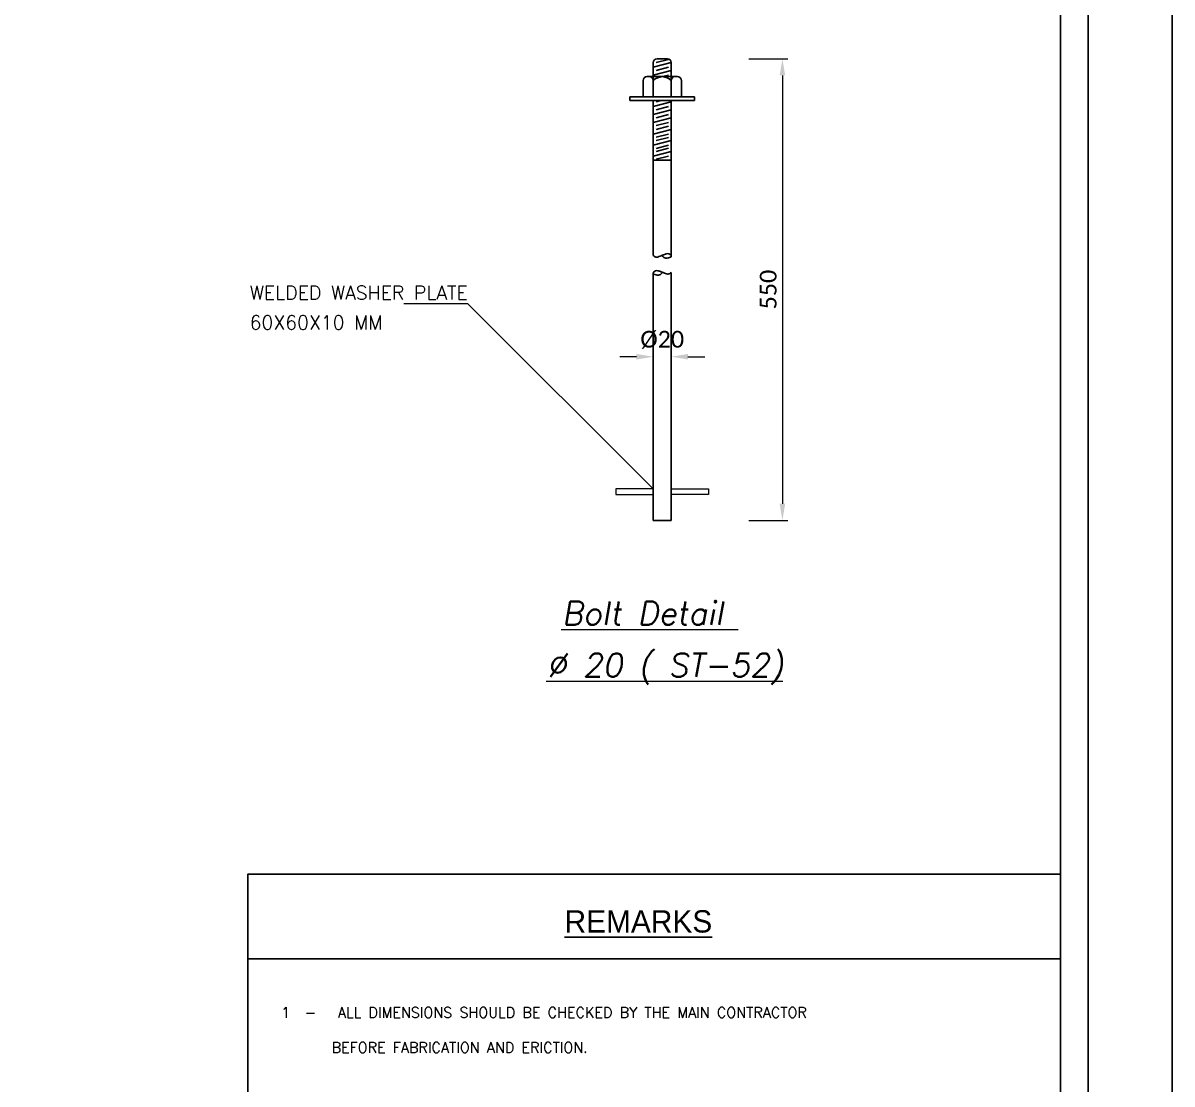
# Model space of a CAD drawing. Header units: millimetres. Extents: x -23396 to 106750, y 116 to 66281.
# Drawn here: x 96460 to 106750, y 45239 to 54742 of the extents above; entities that cross this region are included whole.
import ezdxf

# ---------------------------------------------------------------- set-up
doc = ezdxf.new("R2010")
doc.units = ezdxf.units.MM
doc.layers.add('_HART_SYMBOL_100', color=7, linetype='Continuous', lineweight=0)
doc.layers.add('STRUCADTXT', color=2, linetype='Continuous', lineweight=13)
for name, color, linetype in [('DET', 222, 'Continuous'), ('S-PLATES', 254, 'Continuous'), ('S-TEXT', 4, 'Continuous')]:
    doc.layers.add(name, color=color, linetype=linetype)
doc.styles.add('MCG ENG TXT', font='romans.shx')
doc.styles.add('MS-TEXT', font='calibri.ttf')
doc.styles.add('nassar2', font='cent.shx', dxfattribs={"height": 60})
doc.styles.add('ROMANS', font='ROMANS')
doc.dimstyles.new('1--10', dxfattribs={"dimscale": 100, "dimtxt": 0.3, "dimasz": 0.3, "dimexe": 0.1, "dimexo": 0.1, "dimgap": 0.1, "dimtad": 1, "dimdec": 0, "dimzin": 0, "dimdsep": 46, "dimtxsty": 'MS-TEXT', "dimcen": 0.9, "dimclrd": 8, "dimclre": 9, "dimclrt": 7, "dimadec": 0, "dimazin": 0, "dimtfac": 1, "dimtdec": 0, "dimtix": 1, "dimtofl": 0, "dimtmove": 0, "dimatfit": 3, "dimfxl": 1, "dimtolj": 1, "dimtzin": 0, "dimlwd": 9, "dimlwe": 9, "dimarcsym": 0})

# ---------------------------------------------------------------- blocks, each defined once
blk = doc.blocks.new('*D203')
at = {"color": 8, "lineweight": 9, "transparency": 16777216}
for p, q in [((8040.311369672883, -2829.609983266826), (8010.311369672884, -2829.609983266826)), ((8132.598345900188, -2829.609983266826), (8162.598345900187, -2829.609983266826))]:
    blk.add_line(p, q, dxfattribs=at)
at = {"color": 9, "lineweight": 9, "transparency": 16777216}
blk.add_line((8102.598345900188, -2890.789140102803), (8102.598345900188, -2819.609983266826), dxfattribs=at)
at = {"color": 8, "transparency": 16777216}
for points in [[(8040.311369672883, -2824.609983266826), (8040.311369672883, -2834.609983266826), (8070.311369672884, -2829.609983266826)], [(8132.598345900188, -2824.609983266826), (8132.598345900188, -2834.609983266826), (8102.598345900188, -2829.609983266826)]]:
    blk.add_solid(points, dxfattribs=at)
at = {"layer": 'Defpoints', "color": 0, "transparency": 16777216}
for p in [(8070.311369672884, -2829.609983266797, 42.63741513204936), (8070.311369672884, -2829.609983266826), (8102.598345900188, -2900.789140102803, 42.63741513204936)]:
    blk.add_point(p, dxfattribs=at)
at = {"color": 7, "transparency": 16777216, "insert": (8086.454857786534, -2799.394598651442), "char_height": 30, "attachment_point": 5, "style": 'MS-TEXT'}
blk.add_mtext('\\A1;%%C20', dxfattribs=at)
blk = doc.blocks.new('*D181')
at = {"color": 9, "lineweight": 9, "transparency": 16777216}
for p, q in [((8241.487862982793, -2295.78056729326), (8311.723760955068, -2295.78056729326)), ((8241.487862982793, -3122.894775858908), (8311.723760955068, -3122.894775858908))]:
    blk.add_line(p, q, dxfattribs=at)
at = {"color": 8, "lineweight": 9, "transparency": 16777216}
blk.add_line((8301.723760955068, -2325.78056729326), (8301.723760955068, -3092.894775858908), dxfattribs=at)
at = {"color": 8, "transparency": 16777216}
for points in [[(8296.723760955067, -2325.78056729326), (8306.723760955068, -2325.78056729326), (8301.723760955068, -2295.78056729326)], [(8296.723760955067, -3092.894775858908), (8306.723760955068, -3092.894775858908), (8301.723760955068, -3122.894775858908)]]:
    blk.add_solid(points, dxfattribs=at)
at = {"layer": 'Defpoints', "color": 0, "transparency": 16777216}
for p in [(8231.487862982793, -2295.78056729326, -18.57926357842822), (8231.487862982793, -3122.894775858908, -18.57926357842822), (8301.723760955068, -3122.894775858908)]:
    blk.add_point(p, dxfattribs=at)
at = {"color": 7, "transparency": 16777216, "insert": (8276.354530185836, -2709.337671576085), "char_height": 30, "attachment_point": 5, "rotation": 90, "style": 'MS-TEXT'}
blk.add_mtext('\\A1;\\A1;550', dxfattribs=at)
blk = doc.blocks.new('upn st')
at = {"color": 0}
blk.add_line((8799.55799999996, -200), (8799.55799999996, -6199.870099999476), dxfattribs=at)
at = {"linetype": 'Continuous'}
for points in [[(0, 0), (8999.55799999996, 0), (8999.55799999996, -6399.870099999476), (0, -6399.870099999476)], [(150, -150), (8849.55799999996, -150), (8849.55799999996, -6249.870099999476), (150, -6249.870099999476)], [(200, -200), (8799.55799999996, -200), (8799.55799999996, -6199.870099999476), (200, -6199.870099999476)], [(7344.035343749914, -4755.118302068324), (8799.55799999996, -4755.118302068324), (8799.55799999996, -3756.515024542227), (7344.035343749914, -3756.515024542227)], [(7344.035343749914, -3756.515024542227), (8799.55799999996, -3756.515024542227), (8799.55799999996, -3907.874191482552), (7344.035343749914, -3907.874191482552)]]:
    blk.add_lwpolyline(points, close=True, dxfattribs=at)
at = {"layer": '_HART_SYMBOL_100', "color": 1}
for p, q in [((8070.311369673349, -3066.148511724954, 42.63741513204936), (8003.551223259419, -3066.148511724954, 42.63741513204936)), ((8003.551223259419, -3066.148511724954, 42.63741513204936), (8003.551223259419, -3076.365202844812, 42.63741513204936)), ((8102.598345899023, -3066.148511724954, 42.63741513204936), (8169.358492312953, -3066.148511724954, 42.63741513204936)), ((8169.358492312953, -3066.148511724954, 42.63741513204936), (8169.358492312953, -3076.365202844812, 42.63741513204936)), ((8003.551223259419, -3076.365202844812, 42.63741513204936), (8070.311369673349, -3076.365202844812, 42.63741513204936)), ((8169.358492312953, -3076.365202844812, 42.63741513204936), (8102.598345899023, -3076.365202844812, 42.63741513204936))]:
    blk.add_line(p, q, dxfattribs=at)
at = {"layer": 'DET', "lineweight": 9, "elevation": 42.63741513204936}
blk.add_lwpolyline([(8070.311369673349, -3066.148511724954), (7738.029234597459, -2735.096897261014), (7623.726656238549, -2735.096897261014)], dxfattribs=at)
at = {"layer": 'S-PLATES'}
for p, q in [((8070.311369673349, -2310.992214588856), (8102.598345900885, -2302.673810012493)), ((8070.311369673349, -2302.776031251706), (8070.311369673349, -2364.15867767387)), ((8075.356209708843, -2302.629687824083), (8097.553505864926, -2296.910784677894)), ((8095.98088194197, -2295.780567293288, 24.05815155362115), (8077.306833631825, -2295.78056729323)), ((8102.598345900885, -2302.776031251706), (8102.598345900885, -2364.15867767387)), ((8070.311369673349, -2325.117766688229), (8102.598345900885, -2316.799362111866)), ((8075.356209708843, -2316.755239923427), (8097.553505864926, -2311.03633677715)), ((8086.957198067102, -2327.89191768624), (8097.553505864926, -2325.161888876523)), ((8052.149945545941, -2334.887381644716), (8052.149945545941, -2364.15867767387)), ((8113.764306069818, -2327.89191768624), (8059.145409503953, -2327.89191768624)), ((8120.759770028293, -2334.887381644716), (8120.759770028293, -2364.15867767387)), ((8144.293333780487, -2364.15867767387), (8028.616381793749, -2364.15867767387)), ((8028.616381793749, -2364.15867767387), (8028.616381793749, -2370.843234837317)), ((8144.293333780487, -2364.15867767387), (8144.293333780487, -2370.843234837317)), ((8144.293333780487, -2370.843234837317), (8028.616381793749, -2370.843234837317)), ((8070.311369673349, -2370.843234837317), (8070.311369673349, -2648.342761094303)), ((8070.311369673349, -2381.619975085574), (8102.598345900885, -2373.301570509357)), ((8075.356209708843, -2373.257448320917), (8084.726714910473, -2370.843234837317)), ((8075.356209708843, -2387.38300042029), (8097.553505864926, -2381.664097274013)), ((8102.598345900885, -2370.843234837317), (8102.598345900885, -2649.216885884089)), ((8070.311369673349, -2395.745527184947), (8102.598345900885, -2387.42712260873)), ((8070.311369673349, -2409.871079284349), (8102.598345900885, -2401.552674707957)), ((8075.356209708843, -2401.508552519692), (8097.553505864926, -2395.789649373386)), ((8070.311369673349, -2430.755410962069), (8102.598345900885, -2422.437006385706)), ((8075.356209708843, -2415.634104619036), (8097.553505864926, -2409.915201472759)), ((8075.356209708843, -2422.392884197412), (8097.553505864926, -2416.673981051136)), ((8070.311369673349, -2450.77015766778), (8102.598345900885, -2442.451753091416)), ((8075.356209708843, -2436.518436296756), (8097.553505864926, -2430.79953315045)), ((8075.356209708843, -2442.407630903123), (8097.553505864926, -2436.688727756846)), ((8070.311369673349, -2470.221139235539), (8102.598345900885, -2461.902734659147)), ((8075.356209708843, -2456.533183002495), (8097.553505864926, -2450.81427985619)), ((8075.356209708843, -2461.858612470882), (8097.553505864926, -2456.139709324576)), ((8102.598345900885, -2477.512484580744, -42.63741513204936), (8070.311369673349, -2477.512484580744, -42.63741513204936)), ((8075.356209708843, -2475.984164570226), (8097.553505864926, -2470.26526142392)), ((8070.311369673349, -2679.55762913212, 42.63741513204936), (8070.311369673349, -3122.894775858906, 42.63741513204936)), ((8102.598345900885, -2678.683504346729, 42.63741513204936), (8102.598345899489, -3122.894775858906, 42.63741513204936)), ((8102.598345899489, -3122.894775858906, 42.63741513204936), (8070.311369673349, -3122.894775858906, 42.63741513204936))]:
    blk.add_line(p, q, dxfattribs=at)
blk.add_lwpolyline([(8070.311369673349, -2648.342761094303, 0.0801296981018531), (8074.802262265235, -2651.019292337849, 0.1883282194980267), (8078.619730304462, -2651.039345227677, 0.0069888413637125), (8082.557991925627, -2649.461691767559, -0.0069249113996569), (8086.532403975725, -2647.868966856826, -0.0027304439589775), (8090.75607149303, -2646.270298235933, -0.0042242424990021), (8093.500280789566, -2645.275020917121, -0.1660099943645672), (8098.328311094549, -2645.224514592905, -0.1638457229264139), (8102.239651709794, -2648.157183072297, -0.4479489250322974), (8101.513108385727, -2651.130384822929, -0.1335767204354729), (8093.027882361319, -2653.056858736381, -0.1513143882137716), (8089.28916422138, -2651.723061775149, -0.1251152171186711), (8086.296204761136, -2648.013074964518)], format="xyb", dxfattribs=at)
at = {"layer": 'S-PLATES', "elevation": 42.63741513204936}
blk.add_lwpolyline([(8102.598345900885, -2678.683504346729, -0.0801296981018531), (8098.107453308534, -2681.360035590275, -0.1883282194980267), (8094.289985269309, -2681.380088480102, -0.0069888413637125), (8090.351723648142, -2679.802435019985, 0.0069249113996569), (8086.377311598509, -2678.20971010928, 0.0027304439589775), (8082.153644081206, -2676.61104148833, 0.0042242424990021), (8079.409434783739, -2675.615764169576, 0.1660099943645672), (8074.581404479221, -2675.56525784533, 0.1638457229264139), (8070.670063864438, -2678.497926324897, 0.4479489250322974), (8071.396607187578, -2681.471128075355, 0.1335767204354729), (8079.881833212915, -2683.397601988807, 0.1513143882137716), (8083.620551352389, -2682.063805027603, 0.1251152171186711), (8086.6135108131, -2678.35381821706)], format="xyb", dxfattribs=at)
at = {"layer": 'S-PLATES'}
for centre, radius, start, end in [((8077.306833631825, -2302.776031251706), 6.995463958480041, 90, 180), ((8095.602881941944, -2302.776031251706), 6.995463958480041, 0, 90), ((8059.145409503953, -2334.887381644716), 6.995463958480041, 90, 180), ((8063.315905714409, -2334.887381644716), 6.995463958480041, 0, 90), ((8088.287364685909, -2354.245768791327), 26.4174856791124, 93.97764183877293, 132.8794596071689), ((8084.622350888327, -2354.245768791327), 26.4174856791124, 47.1205403904745, 86.02235816122709), ((8109.593809859362, -2334.887381644716), 6.995463958480041, 90, 180), ((8113.764306069818, -2334.887381644716), 6.995463958480041, 0, 90)]:
    blk.add_arc(centre, radius, start, end, dxfattribs=at)
at = {"linetype": 'Continuous', "insert": (7911.523762527854, -3821.011091244669), "char_height": 40, "attachment_point": 1}
blk.add_mtext_dynamic_manual_height_columns('{\\LREMARKS}', width=639.5202460789587, gutter_width=536.652971241856, heights=[41.66821552370675], dxfattribs=at)
at = {"insert": (7403.9554487516, -3994.955063378351), "char_height": 18.81, "attachment_point": 1, "style": 'nassar2'}
blk.add_mtext_dynamic_manual_height_columns('{\\Fsimplex9|c0;1  -   ALL DIMENSIONS SHOULD BE CHECKED BY THE MAIN CONTRACTOR \\P\\P       BEFORE FABRICATION AND ERICTION.\\P\\P\\P2  -  ALL DIMENSIONS ARE IN MILLIMETERS UNLESS STATED OTHERWISE.\\P\\P\\P3  -  STRUCTURAL STEEL GRADE (37)  SHALL BE USED.\\P\\P\\P4  -  THE DESIGN, FABRICATION AND ERECTION OF STRUCTURAL STEEL \\P\\P      SHOULD BE IN ACCORDANCE WITH THE CODE OF PRACTICE "SPECIFICATION\\P\\P      FOR THE DESIGN, FABRICATION AND ERECTION OF STRUCTURAL STEEL FOR BUILDING\\P\\P      LATEST EDITION.\\P\\P5  -  FIELD CONNECTIONS FOR MAIN MEMBERS SHALL BE MADE WITH 20MM HIGH \\P\\P      STRENGTH BOLTS, FRICTION TYPE DIN 6914 GRADE 8.8 UNLESS NOTED.}', width=1431.68881997338, gutter_width=143.279296875, heights=[792.9871901478059], dxfattribs=at)
at = {"layer": 'S-TEXT', "style": 'MCG ENG TXT'}
for s, p in [('WELDED WASHER PLATE', (7347.466369302011, -2727.299717665592, 42.63741513204936)), ('60X60X10 MM', (7347.466369302011, -2780.694738561724, 42.63741513204936))]:
    blk.add_text(s, height=24.77475001238738, dxfattribs=at).set_placement(p)
at = {"layer": 'STRUCADTXT', "color": 4, "linetype": 'ByBlock', "style": 'ROMANS', "oblique": 10}
for s, p in [('%%UBolt Detail ', (7907.022087707185, -3309.897947064776, 7.273394655303448)), ('%%U%%C 20 ( ST-52)', (7880.117033326067, -3402.709497104865, 24.05815155372771))]:
    blk.add_text(s, height=41.58, dxfattribs=at).set_placement(p)
dim = blk.add_linear_dim(base=(8301.723760955068, -3122.894775858908, 42.63741513204936), p1=(8231.487862982787, -2295.780567293259, 24.05815155362115), p2=(8231.487862982787, -3122.894775858906, 24.05815155362115), angle=90, text='\\A1;550', dimstyle='1--10', override={"dimtxsty": 'MS-TEXT', "dimfxl": 0.18})
dim.commit()
dim.dimension.update_dxf_attribs({"geometry": '*D181', "text_midpoint": (8276.354530185836, -2709.337671576085, 42.63741513204936)})
dim = blk.add_linear_dim(base=(8070.311369672884, -2829.609983266826), p1=(8102.598345900188, -2900.789140102803, 42.63741513204936), p2=(8070.311369672884, -2829.609983266797, 42.63741513204936), text='%%C20', dimstyle='1--10', override={"dimtxsty": 'MS-TEXT', "dimfxl": 0.18})
dim.commit()
dim.dimension.update_dxf_attribs({"geometry": '*D203', "text_midpoint": (8086.454857786534, -2799.394598651442)})

msp = doc.modelspace()

# ---------------------------------------------------------------- block references
at = {"xscale": 5, "yscale": 5, "zscale": 5}
msp.add_blockref('upn st', (61752.65652486314, 65900.8371925439), dxfattribs=at)

doc.saveas('drawing.dxf')
